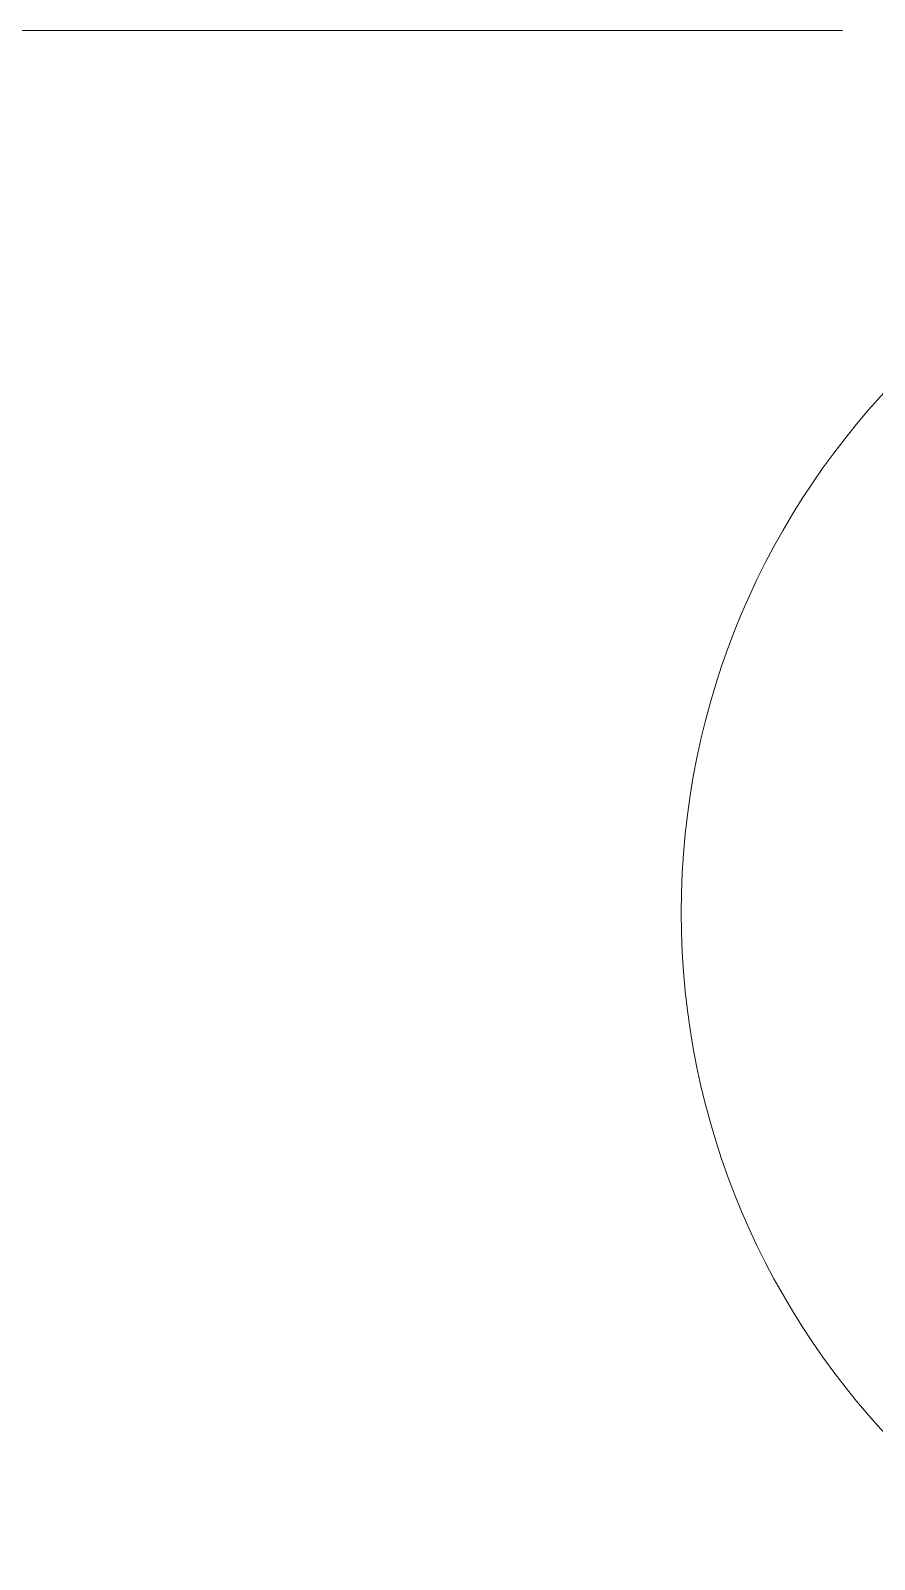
# Model space of a CAD drawing. Header units: metres. Extents: x 0 to 105485, y 0 to 425721.
# Drawn here: x 104774.072 to 104774.731, y 425264.005 to 425265.199 of the extents above; entities that cross this region are included whole.
import ezdxf

# ---------------------------------------------------------------- set-up
doc = ezdxf.new("R2010")
doc.units = ezdxf.units.M
doc.header["$MEASUREMENT"] = 0
doc.layers.add('B-XX-MO-ONDERZOEK_BORING-S', color=30, linetype='Continuous', lineweight=18)
doc.layers.add('B-XX-MO-ONDERZOEK_SONDERING-G', color=90, linetype='Continuous', lineweight=18)

msp = doc.modelspace()

# ---------------------------------------------------------------- linework, layer by layer
at = {"layer": 'B-XX-MO-ONDERZOEK_BORING-S'}
msp.add_circle((104775.18, 425264.51), 0.6, dxfattribs=at)
at = {"layer": 'B-XX-MO-ONDERZOEK_SONDERING-G', "color": 0, "true_color": 0x285cd6}
for points in [[(104774.056, 425265.199, -2.769), (104774.131, 425265.199, -2.779), (104774.181, 425265.199, -2.789), (104774.181, 425265.199, -2.799), (104774.156, 425265.199, -2.809), (104774.156, 425265.199, -2.819), (104774.156, 425265.199, -2.829), (104774.131, 425265.199, -2.839), (104774.131, 425265.199, -2.849), (104774.131, 425265.199, -2.859), (104774.131, 425265.199, -2.869), (104774.131, 425265.199, -2.879), (104774.156, 425265.199, -2.889), (104774.156, 425265.199, -2.899), (104774.181, 425265.199, -2.909), (104774.181, 425265.199, -2.919), (104774.181, 425265.199, -2.929), (104774.206, 425265.199, -2.939), (104774.206, 425265.199, -2.949), (104774.231, 425265.199, -2.959), (104774.231, 425265.199, -2.969), (104774.231, 425265.199, -2.979), (104774.231, 425265.199, -2.989), (104774.231, 425265.199, -2.999), (104774.256, 425265.199, -3.009), (104774.256, 425265.199, -3.019), (104774.256, 425265.199, -3.029), (104774.256, 425265.199, -3.039), (104774.256, 425265.199, -3.049), (104774.256, 425265.199, -3.059), (104774.281, 425265.199, -3.069), (104774.256, 425265.199, -3.079), (104774.256, 425265.199, -3.089), (104774.256, 425265.199, -3.099), (104774.256, 425265.199, -3.109), (104774.256, 425265.199, -3.119), (104774.256, 425265.199, -3.129), (104774.256, 425265.199, -3.139), (104774.256, 425265.199, -3.149), (104774.256, 425265.199, -3.159), (104774.256, 425265.199, -3.169), (104774.256, 425265.199, -3.179), (104774.256, 425265.199, -3.189), (104774.256, 425265.199, -3.199), (104774.231, 425265.199, -3.209), (104774.231, 425265.199, -3.219), (104774.231, 425265.199, -3.229), (104774.256, 425265.199, -3.239), (104774.256, 425265.199, -3.249), (104774.256, 425265.199, -3.259), (104774.256, 425265.199, -3.269), (104774.256, 425265.199, -3.279), (104774.256, 425265.199, -3.289), (104774.231, 425265.199, -3.299), (104774.231, 425265.199, -3.309), (104774.206, 425265.199, -3.319), (104774.181, 425265.199, -3.329), (104774.181, 425265.199, -3.339), (104774.156, 425265.199, -3.349), (104774.131, 425265.199, -3.359), (104774.131, 425265.199, -3.369), (104773.931, 425265.199, -3.379)], [(104773.956, 425265.199, -10.38), (104774.081, 425265.199, -10.39), (104774.206, 425265.199, -10.4), (104774.306, 425265.199, -10.41), (104774.381, 425265.199, -10.42), (104774.506, 425265.199, -10.43), (104774.581, 425265.199, -10.44), (104774.606, 425265.199, -10.45), (104774.656, 425265.199, -10.46), (104774.681, 425265.199, -10.47), (104774.681, 425265.199, -10.48), (104774.706, 425265.199, -10.49), (104774.706, 425265.199, -10.5), (104774.706, 425265.199, -10.51), (104774.706, 425265.199, -10.52), (104774.706, 425265.199, -10.53), (104774.706, 425265.199, -10.54), (104774.706, 425265.199, -10.55), (104774.681, 425265.199, -10.56), (104774.656, 425265.199, -10.57), (104774.606, 425265.199, -10.58), (104774.606, 425265.199, -10.59), (104774.556, 425265.199, -10.6), (104774.506, 425265.199, -10.61), (104774.456, 425265.199, -10.62), (104774.431, 425265.199, -10.63), (104774.356, 425265.199, -10.64), (104774.331, 425265.199, -10.65), (104774.281, 425265.199, -10.66), (104774.231, 425265.199, -10.669), (104774.181, 425265.199, -10.679), (104774.131, 425265.199, -10.689), (104774.056, 425265.199, -10.699)], [(104773.981, 425265.199, 2.86), (104774.106, 425265.199, 2.85), (104774.231, 425265.199, 2.84), (104774.356, 425265.199, 2.83), (104774.431, 425265.199, 2.82), (104774.481, 425265.199, 2.81), (104774.531, 425265.199, 2.8), (104774.556, 425265.199, 2.79), (104774.581, 425265.199, 2.78), (104774.581, 425265.199, 2.77), (104774.606, 425265.199, 2.76), (104774.606, 425265.199, 2.75), (104774.631, 425265.199, 2.74), (104774.631, 425265.199, 2.73), (104774.631, 425265.199, 2.72), (104774.606, 425265.199, 2.71), (104774.606, 425265.199, 2.7), (104774.606, 425265.199, 2.69), (104774.606, 425265.199, 2.68), (104774.606, 425265.199, 2.67), (104774.581, 425265.199, 2.66), (104774.581, 425265.199, 2.65), (104774.581, 425265.199, 2.64), (104774.581, 425265.199, 2.63), (104774.581, 425265.199, 2.62), (104774.581, 425265.199, 2.61), (104774.606, 425265.199, 2.6), (104774.606, 425265.199, 2.59), (104774.631, 425265.199, 2.58), (104774.631, 425265.199, 2.57), (104774.631, 425265.199, 2.56), (104774.631, 425265.199, 2.55), (104774.631, 425265.199, 2.54), (104774.531, 425265.199, 2.53), (104774.306, 425265.199, 2.52), (104774.256, 425265.199, 2.51), (104774.256, 425265.199, 2.5), (104774.256, 425265.199, 2.49), (104774.256, 425265.199, 2.48), (104774.256, 425265.199, 2.47), (104774.256, 425265.199, 2.46), (104774.256, 425265.199, 2.45), (104774.256, 425265.199, 2.44), (104774.256, 425265.199, 2.43), (104774.256, 425265.199, 2.42), (104774.231, 425265.199, 2.41), (104774.231, 425265.199, 2.4), (104774.231, 425265.199, 2.39), (104774.306, 425265.199, 2.38), (104774.406, 425265.199, 2.37), (104774.406, 425265.199, 2.36), (104774.406, 425265.199, 2.35), (104774.431, 425265.199, 2.34), (104774.456, 425265.199, 2.33), (104774.481, 425265.199, 2.32), (104774.506, 425265.199, 2.31), (104774.506, 425265.199, 2.3), (104774.531, 425265.199, 2.29), (104774.531, 425265.199, 2.28), (104774.556, 425265.199, 2.27), (104774.581, 425265.199, 2.26), (104774.606, 425265.199, 2.25), (104774.606, 425265.199, 2.24), (104774.631, 425265.199, 2.23), (104774.631, 425265.199, 2.22), (104774.606, 425265.199, 2.21), (104774.631, 425265.199, 2.2), (104774.581, 425265.199, 2.19), (104774.506, 425265.199, 2.18), (104774.481, 425265.199, 2.17), (104774.456, 425265.199, 2.16), (104774.431, 425265.199, 2.15), (104774.431, 425265.199, 2.14), (104774.456, 425265.199, 2.13), (104774.456, 425265.199, 2.12), (104774.456, 425265.199, 2.11), (104774.481, 425265.199, 2.1), (104774.481, 425265.199, 2.09), (104774.506, 425265.199, 2.08), (104774.506, 425265.199, 2.07), (104774.506, 425265.199, 2.06), (104774.481, 425265.199, 2.05), (104774.481, 425265.199, 2.04), (104774.481, 425265.199, 2.03), (104774.531, 425265.199, 2.02), (104774.556, 425265.199, 2.01), (104774.581, 425265.199, 2), (104774.581, 425265.199, 1.99), (104774.581, 425265.199, 1.98), (104774.581, 425265.199, 1.97), (104774.581, 425265.199, 1.96), (104774.581, 425265.199, 1.95), (104774.581, 425265.199, 1.94), (104774.581, 425265.199, 1.93), (104774.581, 425265.199, 1.92), (104774.581, 425265.199, 1.91), (104774.581, 425265.199, 1.9), (104774.581, 425265.199, 1.89), (104774.581, 425265.199, 1.88), (104774.581, 425265.199, 1.87), (104774.581, 425265.199, 1.86), (104774.606, 425265.199, 1.85), (104774.606, 425265.199, 1.84), (104774.606, 425265.199, 1.83), (104774.606, 425265.199, 1.82), (104774.606, 425265.199, 1.81), (104774.606, 425265.199, 1.8), (104774.631, 425265.199, 1.79), (104774.631, 425265.199, 1.78), (104774.656, 425265.199, 1.77), (104774.656, 425265.199, 1.76), (104774.656, 425265.199, 1.75), (104774.656, 425265.199, 1.74), (104774.656, 425265.199, 1.73), (104774.656, 425265.199, 1.72), (104774.656, 425265.199, 1.71), (104774.656, 425265.199, 1.7), (104774.656, 425265.199, 1.69), (104774.656, 425265.199, 1.68), (104774.631, 425265.199, 1.67), (104774.631, 425265.199, 1.66), (104774.631, 425265.199, 1.65), (104774.656, 425265.199, 1.64), (104774.656, 425265.199, 1.63), (104774.656, 425265.199, 1.62), (104774.656, 425265.199, 1.61), (104774.681, 425265.199, 1.6), (104774.681, 425265.199, 1.59), (104774.681, 425265.199, 1.58), (104774.681, 425265.199, 1.57), (104774.681, 425265.199, 1.56), (104774.656, 425265.199, 1.55), (104774.656, 425265.199, 1.54), (104774.656, 425265.199, 1.53), (104774.656, 425265.199, 1.52), (104774.656, 425265.199, 1.51), (104774.656, 425265.199, 1.5), (104774.631, 425265.199, 1.49), (104774.631, 425265.199, 1.48), (104774.631, 425265.199, 1.47), (104774.631, 425265.199, 1.46), (104774.631, 425265.199, 1.45), (104774.631, 425265.199, 1.44), (104774.656, 425265.199, 1.43), (104774.656, 425265.199, 1.42), (104774.656, 425265.199, 1.41), (104774.656, 425265.199, 1.4), (104774.656, 425265.199, 1.39), (104774.656, 425265.199, 1.38), (104774.656, 425265.199, 1.37), (104774.656, 425265.199, 1.36), (104774.656, 425265.199, 1.35), (104774.631, 425265.199, 1.34), (104774.631, 425265.199, 1.33), (104774.631, 425265.199, 1.32), (104774.631, 425265.199, 1.31), (104774.631, 425265.199, 1.3), (104774.606, 425265.199, 1.29), (104774.606, 425265.199, 1.28), (104774.581, 425265.199, 1.27), (104774.556, 425265.199, 1.26), (104774.531, 425265.199, 1.25), (104774.531, 425265.199, 1.24), (104774.506, 425265.199, 1.23), (104774.506, 425265.199, 1.22), (104774.481, 425265.199, 1.21), (104774.456, 425265.199, 1.2), (104774.431, 425265.199, 1.19), (104774.431, 425265.199, 1.18), (104774.406, 425265.199, 1.17), (104774.381, 425265.199, 1.16), (104774.331, 425265.199, 1.15), (104774.306, 425265.199, 1.14), (104774.256, 425265.199, 1.13), (104774.181, 425265.199, 1.12), (104774.131, 425265.199, 1.11), (104774.081, 425265.199, 1.1), (104774.031, 425265.199, 1.09), (104774.181, 425265.199, 1.08), (104774.056, 425265.199, 1.07), (104774.081, 425265.199, 1.06), (104774.106, 425265.199, 1.05), (104774.206, 425265.199, 1.04), (104774.231, 425265.199, 1.03), (104774.281, 425265.199, 1.02), (104774.256, 425265.199, 1.01), (104774.331, 425265.199, 1), (104774.356, 425265.199, 0.99), (104774.381, 425265.199, 0.98), (104774.381, 425265.199, 0.97), (104774.381, 425265.199, 0.96), (104774.381, 425265.199, 0.95), (104774.356, 425265.199, 0.94), (104774.381, 425265.199, 0.93), (104774.381, 425265.199, 0.92), (104774.431, 425265.199, 0.91), (104774.431, 425265.199, 0.9), (104774.556, 425265.199, 0.89), (104774.531, 425265.199, 0.88), (104774.506, 425265.199, 0.87), (104774.506, 425265.199, 0.86), (104774.506, 425265.199, 0.85), (104774.506, 425265.199, 0.84), (104774.481, 425265.199, 0.83), (104774.481, 425265.199, 0.82), (104774.456, 425265.199, 0.81), (104774.456, 425265.199, 0.8), (104774.431, 425265.199, 0.79), (104774.431, 425265.199, 0.78), (104774.431, 425265.199, 0.77), (104774.456, 425265.199, 0.76), (104774.481, 425265.199, 0.75), (104774.481, 425265.199, 0.74), (104774.481, 425265.199, 0.73), (104774.481, 425265.199, 0.72), (104774.481, 425265.199, 0.71), (104774.481, 425265.199, 0.7), (104774.481, 425265.199, 0.69), (104774.481, 425265.199, 0.68), (104774.481, 425265.199, 0.67), (104774.481, 425265.199, 0.66), (104774.481, 425265.199, 0.65), (104774.481, 425265.199, 0.64), (104774.481, 425265.199, 0.63), (104774.481, 425265.199, 0.62), (104774.456, 425265.199, 0.61), (104774.456, 425265.199, 0.6), (104774.456, 425265.199, 0.59), (104774.431, 425265.199, 0.58), (104774.431, 425265.199, 0.57), (104774.431, 425265.199, 0.56), (104774.431, 425265.199, 0.55), (104774.481, 425265.199, 0.54), (104774.506, 425265.199, 0.53), (104774.506, 425265.199, 0.52), (104774.506, 425265.199, 0.51), (104774.506, 425265.199, 0.5), (104774.506, 425265.199, 0.49), (104774.506, 425265.199, 0.48), (104774.481, 425265.199, 0.47), (104774.456, 425265.199, 0.461), (104774.431, 425265.199, 0.451), (104774.406, 425265.199, 0.441), (104774.406, 425265.199, 0.431), (104774.406, 425265.199, 0.421), (104774.381, 425265.199, 0.411), (104774.381, 425265.199, 0.401), (104774.356, 425265.199, 0.391), (104774.356, 425265.199, 0.381), (104774.356, 425265.199, 0.371), (104774.356, 425265.199, 0.361), (104774.356, 425265.199, 0.351), (104774.356, 425265.199, 0.341), (104774.381, 425265.199, 0.331), (104774.381, 425265.199, 0.321), (104774.381, 425265.199, 0.311), (104774.381, 425265.199, 0.301), (104774.381, 425265.199, 0.291), (104774.381, 425265.199, 0.281), (104774.381, 425265.199, 0.271), (104774.381, 425265.199, 0.261), (104774.356, 425265.199, 0.251), (104774.356, 425265.199, 0.241), (104774.356, 425265.199, 0.231), (104774.356, 425265.199, 0.221), (104774.356, 425265.199, 0.211), (104774.381, 425265.199, 0.201), (104774.381, 425265.199, 0.191), (104774.406, 425265.199, 0.181), (104774.406, 425265.199, 0.171), (104774.431, 425265.199, 0.161), (104774.431, 425265.199, 0.151), (104774.456, 425265.199, 0.141), (104774.481, 425265.199, 0.131), (104774.506, 425265.199, 0.121), (104774.581, 425265.199, 0.111), (104774.606, 425265.199, 0.101), (104774.631, 425265.199, 0.091), (104774.631, 425265.199, 0.081), (104774.656, 425265.199, 0.071), (104774.656, 425265.199, 0.061), (104774.656, 425265.199, 0.051), (104774.656, 425265.199, 0.041), (104774.656, 425265.199, 0.031), (104774.656, 425265.199, 0.021), (104774.656, 425265.199, 0.011), (104774.656, 425265.199, 0.001), (104774.656, 425265.199, -0.009), (104774.631, 425265.199, -0.019), (104774.606, 425265.199, -0.029), (104774.606, 425265.199, -0.039), (104774.606, 425265.199, -0.049), (104774.606, 425265.199, -0.059), (104774.606, 425265.199, -0.069), (104774.631, 425265.199, -0.079), (104774.656, 425265.199, -0.089), (104774.656, 425265.199, -0.099), (104774.656, 425265.199, -0.109), (104774.656, 425265.199, -0.119), (104774.656, 425265.199, -0.129), (104774.656, 425265.199, -0.139), (104774.656, 425265.199, -0.149), (104774.656, 425265.199, -0.159), (104774.656, 425265.199, -0.169), (104774.656, 425265.199, -0.179), (104774.656, 425265.199, -0.189), (104774.656, 425265.199, -0.199), (104774.656, 425265.199, -0.209), (104774.631, 425265.199, -0.219), (104774.606, 425265.199, -0.229), (104774.606, 425265.199, -0.239), (104774.606, 425265.199, -0.249), (104774.606, 425265.199, -0.259), (104774.606, 425265.199, -0.269), (104774.581, 425265.199, -0.279), (104774.581, 425265.199, -0.289), (104774.556, 425265.199, -0.299), (104774.531, 425265.199, -0.309), (104774.481, 425265.199, -0.319), (104774.456, 425265.199, -0.329), (104774.456, 425265.199, -0.339), (104774.431, 425265.199, -0.349), (104774.456, 425265.199, -0.359), (104774.431, 425265.199, -0.369), (104774.406, 425265.199, -0.379), (104774.381, 425265.199, -0.389), (104774.356, 425265.199, -0.399), (104774.356, 425265.199, -0.409), (104774.331, 425265.199, -0.419), (104774.306, 425265.199, -0.429), (104774.281, 425265.199, -0.439), (104774.256, 425265.199, -0.449), (104774.231, 425265.199, -0.459), (104774.231, 425265.199, -0.469), (104774.206, 425265.199, -0.479), (104774.156, 425265.199, -0.489), (104774.131, 425265.199, -0.499), (104774.106, 425265.199, -0.509), (104774.106, 425265.199, -0.519), (104774.106, 425265.199, -0.529), (104774.106, 425265.199, -0.539), (104774.106, 425265.199, -0.549), (104774.106, 425265.199, -0.559), (104774.106, 425265.199, -0.569), (104774.106, 425265.199, -0.579), (104774.131, 425265.199, -0.589), (104774.131, 425265.199, -0.599), (104774.131, 425265.199, -0.609), (104774.156, 425265.199, -0.619), (104774.156, 425265.199, -0.629), (104774.156, 425265.199, -0.639), (104774.156, 425265.199, -0.649), (104774.156, 425265.199, -0.659), (104774.156, 425265.199, -0.669), (104774.156, 425265.199, -0.679), (104774.156, 425265.199, -0.689), (104774.131, 425265.199, -0.699), (104774.106, 425265.199, -0.709), (104774.056, 425265.199, -0.719)], [(104774.006, 425265.199, -7.999), (104774.081, 425265.199, -8.009), (104774.056, 425265.199, -8.019), (104774.106, 425265.199, -8.029), (104774.131, 425265.199, -8.039), (104774.156, 425265.199, -8.049), (104774.156, 425265.199, -8.059), (104774.156, 425265.199, -8.069), (104774.156, 425265.199, -8.079), (104774.156, 425265.199, -8.089), (104774.156, 425265.199, -8.099), (104774.156, 425265.199, -8.109), (104774.156, 425265.199, -8.119), (104774.156, 425265.199, -8.129), (104774.156, 425265.199, -8.139), (104774.156, 425265.199, -8.149), (104774.131, 425265.199, -8.158), (104774.131, 425265.199, -8.168), (104774.131, 425265.199, -8.178), (104774.131, 425265.199, -8.188), (104774.131, 425265.199, -8.198), (104774.131, 425265.199, -8.208), (104774.131, 425265.199, -8.218), (104774.106, 425265.199, -8.228), (104774.106, 425265.199, -8.238), (104774.106, 425265.199, -8.248), (104774.106, 425265.199, -8.258), (104774.106, 425265.199, -8.268), (104774.106, 425265.199, -8.278), (104774.106, 425265.199, -8.288), (104774.106, 425265.199, -8.298), (104774.106, 425265.199, -8.308), (104774.106, 425265.199, -8.318), (104774.106, 425265.199, -8.328), (104774.106, 425265.199, -8.338), (104774.106, 425265.199, -8.348), (104774.081, 425265.199, -8.358), (104774.081, 425265.199, -8.368), (104774.081, 425265.199, -8.378), (104774.081, 425265.199, -8.387), (104774.056, 425265.199, -8.397), (104774.081, 425265.199, -8.407), (104774.056, 425265.199, -8.417)], [(104774.056, 425265.199, -10.201), (104774.081, 425265.199, -10.211), (104774.106, 425265.199, -10.221), (104774.106, 425265.199, -10.231), (104774.106, 425265.199, -10.241), (104774.006, 425265.199, -10.251)], [(104774.056, 425265.199, -0.839), (104774.131, 425265.199, -0.849), (104774.206, 425265.199, -0.859), (104774.281, 425265.199, -0.869), (104774.331, 425265.199, -0.879), (104774.381, 425265.199, -0.889), (104774.431, 425265.199, -0.899), (104774.456, 425265.199, -0.909), (104774.481, 425265.199, -0.919), (104774.506, 425265.199, -0.929), (104774.531, 425265.199, -0.939), (104774.556, 425265.199, -0.949), (104774.556, 425265.199, -0.959), (104774.556, 425265.199, -0.969), (104774.581, 425265.199, -0.979), (104774.581, 425265.199, -0.989), (104774.581, 425265.199, -0.999), (104774.581, 425265.199, -1.009), (104774.581, 425265.199, -1.019), (104774.556, 425265.199, -1.029), (104774.556, 425265.199, -1.039), (104774.556, 425265.199, -1.049), (104774.531, 425265.199, -1.059), (104774.531, 425265.199, -1.069), (104774.531, 425265.199, -1.079), (104774.531, 425265.199, -1.089), (104774.531, 425265.199, -1.099), (104774.506, 425265.199, -1.109), (104774.506, 425265.199, -1.119), (104774.506, 425265.199, -1.129), (104774.506, 425265.199, -1.139), (104774.481, 425265.199, -1.149), (104774.481, 425265.199, -1.159), (104774.481, 425265.199, -1.169), (104774.481, 425265.199, -1.179), (104774.481, 425265.199, -1.189), (104774.481, 425265.199, -1.199), (104774.481, 425265.199, -1.209), (104774.481, 425265.199, -1.219), (104774.481, 425265.199, -1.229), (104774.481, 425265.199, -1.239), (104774.481, 425265.199, -1.249), (104774.481, 425265.199, -1.259), (104774.481, 425265.199, -1.269), (104774.481, 425265.199, -1.279), (104774.481, 425265.199, -1.289), (104774.456, 425265.199, -1.299), (104774.456, 425265.199, -1.309), (104774.456, 425265.199, -1.319), (104774.456, 425265.199, -1.329), (104774.456, 425265.199, -1.339), (104774.431, 425265.199, -1.349), (104774.406, 425265.199, -1.359), (104774.231, 425265.199, -1.369), (104774.231, 425265.199, -1.379), (104774.256, 425265.199, -1.389), (104774.256, 425265.199, -1.399), (104774.256, 425265.199, -1.409), (104774.281, 425265.199, -1.419), (104774.281, 425265.199, -1.429), (104774.281, 425265.199, -1.439), (104774.281, 425265.199, -1.449), (104774.281, 425265.199, -1.459), (104774.331, 425265.199, -1.469), (104774.331, 425265.199, -1.479), (104774.356, 425265.199, -1.489), (104774.331, 425265.199, -1.499), (104774.331, 425265.199, -1.509), (104774.306, 425265.199, -1.519), (104774.356, 425265.199, -1.529), (104774.306, 425265.199, -1.539), (104774.456, 425265.199, -1.549), (104774.406, 425265.199, -1.559), (104774.381, 425265.199, -1.569), (104774.356, 425265.199, -1.579), (104774.306, 425265.199, -1.589), (104774.281, 425265.199, -1.599), (104774.231, 425265.199, -1.609), (104774.206, 425265.199, -1.619), (104774.206, 425265.199, -1.629), (104774.206, 425265.199, -1.639), (104774.181, 425265.199, -1.649), (104774.181, 425265.199, -1.659), (104774.181, 425265.199, -1.669), (104774.181, 425265.199, -1.679), (104774.156, 425265.199, -1.689), (104774.156, 425265.199, -1.699), (104774.156, 425265.199, -1.709), (104774.156, 425265.199, -1.719), (104774.181, 425265.199, -1.729), (104774.181, 425265.199, -1.739), (104774.181, 425265.199, -1.749), (104774.181, 425265.199, -1.759), (104774.181, 425265.199, -1.769), (104774.181, 425265.199, -1.779), (104774.181, 425265.199, -1.789), (104774.181, 425265.199, -1.799), (104774.181, 425265.199, -1.809), (104774.181, 425265.199, -1.819), (104774.206, 425265.199, -1.829), (104774.231, 425265.199, -1.839), (104774.256, 425265.199, -1.849), (104774.281, 425265.199, -1.859), (104774.306, 425265.199, -1.869), (104774.306, 425265.199, -1.879), (104774.281, 425265.199, -1.889), (104774.281, 425265.199, -1.899), (104774.281, 425265.199, -1.909), (104774.281, 425265.199, -1.919), (104774.306, 425265.199, -1.929), (104774.281, 425265.199, -1.939), (104774.281, 425265.199, -1.949), (104774.281, 425265.199, -1.959), (104774.281, 425265.199, -1.969), (104774.256, 425265.199, -1.979), (104774.256, 425265.199, -1.989), (104774.281, 425265.199, -1.999), (104774.281, 425265.199, -2.009), (104774.281, 425265.199, -2.019), (104774.306, 425265.199, -2.029), (104774.331, 425265.199, -2.039), (104774.356, 425265.199, -2.049), (104774.381, 425265.199, -2.059), (104774.381, 425265.199, -2.069), (104774.406, 425265.199, -2.079), (104774.406, 425265.199, -2.089), (104774.406, 425265.199, -2.099), (104774.381, 425265.199, -2.109), (104774.356, 425265.199, -2.119), (104774.331, 425265.199, -2.129), (104774.306, 425265.199, -2.139), (104774.281, 425265.199, -2.149), (104774.256, 425265.199, -2.159), (104774.231, 425265.199, -2.169), (104774.181, 425265.199, -2.179), (104774.106, 425265.199, -2.189), (104774.031, 425265.199, -2.199)], [(104774.056, 425265.199, -2.619), (104774.106, 425265.199, -2.629), (104774.081, 425265.199, -2.639), (104774.131, 425265.199, -2.649), (104774.106, 425265.199, -2.659), (104774.131, 425265.199, -2.669), (104774.131, 425265.199, -2.679), (104774.106, 425265.199, -2.689), (104774.106, 425265.199, -2.699), (104774.081, 425265.199, -2.709), (104774.106, 425265.199, -2.719), (104774.031, 425265.199, -2.729)], [(104774.056, 425265.199, -8.447), (104774.081, 425265.199, -8.457), (104774.081, 425265.199, -8.467), (104774.056, 425265.199, -8.477)], [(104774.056, 425265.199, -8.537), (104774.081, 425265.199, -8.547), (104774.081, 425265.199, -8.557), (104774.081, 425265.199, -8.567), (104774.081, 425265.199, -8.577), (104774.081, 425265.199, -8.587), (104774.081, 425265.199, -8.597), (104774.106, 425265.199, -8.607), (104774.106, 425265.199, -8.617), (104774.106, 425265.199, -8.627), (104774.106, 425265.199, -8.636), (104774.106, 425265.199, -8.646), (104774.106, 425265.199, -8.656), (104774.106, 425265.199, -8.666), (104774.106, 425265.199, -8.676), (104774.106, 425265.199, -8.686), (104774.106, 425265.199, -8.696), (104774.106, 425265.199, -8.706), (104774.106, 425265.199, -8.716), (104774.131, 425265.199, -8.726), (104774.131, 425265.199, -8.736), (104774.131, 425265.199, -8.746), (104774.131, 425265.199, -8.756), (104774.131, 425265.199, -8.766), (104774.131, 425265.199, -8.776), (104774.131, 425265.199, -8.786), (104774.131, 425265.199, -8.796), (104774.131, 425265.199, -8.806), (104774.156, 425265.199, -8.816), (104774.156, 425265.199, -8.826), (104774.131, 425265.199, -8.836), (104774.131, 425265.199, -8.846), (104774.131, 425265.199, -8.856), (104774.156, 425265.199, -8.866), (104774.156, 425265.199, -8.876), (104774.156, 425265.199, -8.885), (104774.156, 425265.199, -8.895), (104774.156, 425265.199, -8.905), (104774.156, 425265.199, -8.915), (104774.156, 425265.199, -8.925), (104774.156, 425265.199, -8.935), (104774.156, 425265.199, -8.945), (104774.156, 425265.199, -8.955), (104774.156, 425265.199, -8.965), (104774.156, 425265.199, -8.975), (104774.156, 425265.199, -8.985), (104774.156, 425265.199, -8.995), (104774.156, 425265.199, -9.005), (104774.181, 425265.199, -9.015), (104774.181, 425265.199, -9.025), (104774.181, 425265.199, -9.035), (104774.181, 425265.199, -9.045), (104774.181, 425265.199, -9.055), (104774.181, 425265.199, -9.065), (104774.181, 425265.199, -9.075), (104774.181, 425265.199, -9.085), (104774.181, 425265.199, -9.095), (104774.181, 425265.199, -9.105), (104774.181, 425265.199, -9.115), (104774.181, 425265.199, -9.125), (104774.181, 425265.199, -9.135), (104774.181, 425265.199, -9.145), (104774.181, 425265.199, -9.154), (104774.181, 425265.199, -9.164), (104774.181, 425265.199, -9.174), (104774.181, 425265.199, -9.184), (104774.181, 425265.199, -9.194), (104774.181, 425265.199, -9.204), (104774.156, 425265.199, -9.214), (104774.156, 425265.199, -9.224), (104774.156, 425265.199, -9.234), (104774.131, 425265.199, -9.244), (104774.131, 425265.199, -9.254), (104774.131, 425265.199, -9.264), (104774.131, 425265.199, -9.274), (104774.131, 425265.199, -9.284), (104774.131, 425265.199, -9.294), (104774.131, 425265.199, -9.304), (104774.131, 425265.199, -9.314), (104774.131, 425265.199, -9.324), (104774.131, 425265.199, -9.334), (104774.131, 425265.199, -9.344), (104774.131, 425265.199, -9.354), (104774.106, 425265.199, -9.364), (104774.081, 425265.199, -9.374), (104774.081, 425265.199, -9.384), (104774.056, 425265.199, -9.394)], [(104774.056, 425265.199, -9.423), (104774.081, 425265.199, -9.433), (104774.081, 425265.199, -9.443), (104774.081, 425265.199, -9.453), (104774.081, 425265.199, -9.463), (104774.081, 425265.199, -9.473), (104774.081, 425265.199, -9.483), (104774.081, 425265.199, -9.493), (104774.081, 425265.199, -9.503), (104774.081, 425265.199, -9.513), (104774.056, 425265.199, -9.523)], [(104774.056, 425265.199, -9.752), (104774.081, 425265.199, -9.762), (104774.081, 425265.199, -9.772), (104774.056, 425265.199, -9.782)], [(104774.056, 425265.199, -9.932), (104774.081, 425265.199, -9.942), (104774.081, 425265.199, -9.952), (104774.081, 425265.199, -9.962), (104774.081, 425265.199, -9.972), (104774.081, 425265.199, -9.982), (104774.081, 425265.199, -9.992), (104774.081, 425265.199, -10.002), (104774.081, 425265.199, -10.012), (104774.081, 425265.199, -10.021), (104774.081, 425265.199, -10.031), (104774.081, 425265.199, -10.041), (104774.056, 425265.199, -10.051)], [(104774.056, 425265.199, -10.739), (104774.131, 425265.199, -10.749), (104774.131, 425265.199, -10.759), (104774.156, 425265.199, -10.769), (104774.156, 425265.199, -10.779), (104774.231, 425265.199, -10.789), (104774.331, 425265.199, -10.799), (104774.356, 425265.199, -10.809), (104774.431, 425265.199, -10.819), (104774.506, 425265.199, -10.829), (104774.531, 425265.199, -10.839), (104774.556, 425265.199, -10.849), (104774.556, 425265.199, -10.859), (104774.556, 425265.199, -10.869), (104774.556, 425265.199, -10.879), (104774.531, 425265.199, -10.889), (104774.531, 425265.199, -10.899), (104774.481, 425265.199, -10.909), (104774.456, 425265.199, -10.919), (104774.431, 425265.199, -10.929), (104774.431, 425265.199, -10.939), (104774.431, 425265.199, -10.949), (104774.406, 425265.199, -10.959), (104774.306, 425265.199, -10.969), (104774.306, 425265.199, -10.979), (104774.306, 425265.199, -10.989), (104774.331, 425265.199, -10.999), (104774.406, 425265.199, -11.008), (104774.456, 425265.199, -11.018), (104774.506, 425265.199, -11.028), (104774.531, 425265.199, -11.038), (104774.556, 425265.199, -11.048), (104774.581, 425265.199, -11.058), (104774.606, 425265.199, -11.068), (104774.606, 425265.199, -11.078), (104774.631, 425265.199, -11.088), (104774.631, 425265.199, -11.098), (104774.656, 425265.199, -11.108), (104774.656, 425265.199, -11.118), (104774.656, 425265.199, -11.128), (104774.656, 425265.199, -11.138), (104774.656, 425265.199, -11.148), (104774.656, 425265.199, -11.158), (104774.681, 425265.199, -11.168), (104774.681, 425265.199, -11.178), (104774.681, 425265.199, -11.188), (104774.681, 425265.199, -11.198), (104774.681, 425265.199, -11.208), (104774.681, 425265.199, -11.218), (104774.681, 425265.199, -11.228), (104774.681, 425265.199, -11.238), (104774.681, 425265.199, -11.248), (104774.681, 425265.199, -11.258), (104774.681, 425265.199, -11.268), (104774.681, 425265.199, -11.278), (104774.681, 425265.199, -11.288), (104774.681, 425265.199, -11.298), (104774.681, 425265.199, -11.308), (104774.681, 425265.199, -11.318), (104774.681, 425265.199, -11.328), (104774.681, 425265.199, -11.338), (104774.681, 425265.199, -11.347), (104774.656, 425265.199, -11.357), (104774.656, 425265.199, -11.367), (104774.656, 425265.199, -11.377), (104774.656, 425265.199, -11.387), (104774.656, 425265.199, -11.397), (104774.656, 425265.199, -11.407), (104774.656, 425265.199, -11.417), (104774.656, 425265.199, -11.427), (104774.631, 425265.199, -11.437), (104774.631, 425265.199, -11.447), (104774.631, 425265.199, -11.457), (104774.606, 425265.199, -11.467), (104774.606, 425265.199, -11.477), (104774.606, 425265.199, -11.487), (104774.606, 425265.199, -11.497), (104774.606, 425265.199, -11.507), (104774.606, 425265.199, -11.517), (104774.606, 425265.199, -11.527), (104774.606, 425265.199, -11.537), (104774.606, 425265.199, -11.547), (104774.631, 425265.199, -11.557), (104774.631, 425265.199, -11.567), (104774.631, 425265.199, -11.577), (104774.631, 425265.199, -11.587), (104774.631, 425265.199, -11.597), (104774.606, 425265.199, -11.607), (104774.631, 425265.199, -11.617), (104774.631, 425265.199, -11.627), (104774.606, 425265.199, -11.637), (104774.606, 425265.199, -11.647), (104774.631, 425265.199, -11.657), (104774.631, 425265.199, -11.667), (104774.631, 425265.199, -11.677), (104774.631, 425265.199, -11.687), (104774.631, 425265.199, -11.696), (104774.631, 425265.199, -11.706), (104774.656, 425265.199, -11.716), (104774.656, 425265.199, -11.726), (104774.656, 425265.199, -11.736), (104774.656, 425265.199, -11.746), (104774.656, 425265.199, -11.756), (104774.656, 425265.199, -11.766), (104774.656, 425265.199, -11.776), (104774.681, 425265.199, -11.786), (104774.681, 425265.199, -11.796), (104774.681, 425265.199, -11.806), (104774.681, 425265.199, -11.816), (104774.681, 425265.199, -11.826), (104774.681, 425265.199, -11.836), (104774.681, 425265.199, -11.846), (104774.681, 425265.199, -11.856), (104774.681, 425265.199, -11.866), (104774.681, 425265.199, -11.876), (104774.681, 425265.199, -11.886), (104774.681, 425265.199, -11.896), (104774.681, 425265.199, -11.906), (104774.681, 425265.199, -11.916), (104774.681, 425265.199, -11.926), (104774.681, 425265.199, -11.936), (104774.681, 425265.199, -11.946), (104774.681, 425265.199, -11.956), (104774.681, 425265.199, -11.966), (104774.681, 425265.199, -11.976), (104774.681, 425265.199, -11.986), (104774.681, 425265.199, -11.996), (104774.681, 425265.199, -12.006), (104774.681, 425265.199, -12.016), (104774.681, 425265.199, -12.025), (104774.681, 425265.199, -12.035), (104774.681, 425265.199, -12.045), (104774.681, 425265.199, -12.055), (104774.681, 425265.199, -12.065), (104774.656, 425265.199, -12.075), (104774.656, 425265.199, -12.085), (104774.656, 425265.199, -12.095), (104774.656, 425265.199, -12.105), (104774.656, 425265.199, -12.115), (104774.656, 425265.199, -12.125), (104774.656, 425265.199, -12.135), (104774.656, 425265.199, -12.145), (104774.656, 425265.199, -12.155), (104774.656, 425265.199, -12.165), (104774.656, 425265.199, -12.175), (104774.656, 425265.199, -12.185), (104774.656, 425265.199, -12.195), (104774.656, 425265.199, -12.205), (104774.656, 425265.199, -12.215), (104774.656, 425265.199, -12.225), (104774.656, 425265.199, -12.235), (104774.656, 425265.199, -12.245), (104774.681, 425265.199, -12.255), (104774.681, 425265.199, -12.265), (104774.681, 425265.199, -12.275), (104774.681, 425265.199, -12.285), (104774.681, 425265.199, -12.295), (104774.681, 425265.199, -12.305), (104774.681, 425265.199, -12.315), (104774.681, 425265.199, -12.325), (104774.681, 425265.199, -12.335), (104774.681, 425265.199, -12.345), (104774.681, 425265.199, -12.355), (104774.681, 425265.199, -12.364), (104774.681, 425265.199, -12.374), (104774.681, 425265.199, -12.384), (104774.681, 425265.199, -12.394), (104774.681, 425265.199, -12.404), (104774.681, 425265.199, -12.414), (104774.681, 425265.199, -12.424), (104774.681, 425265.199, -12.434), (104774.681, 425265.199, -12.444), (104774.681, 425265.199, -12.454), (104774.681, 425265.199, -12.464), (104774.681, 425265.199, -12.474), (104774.681, 425265.199, -12.484), (104774.681, 425265.199, -12.494), (104774.681, 425265.199, -12.504), (104774.706, 425265.199, -12.514), (104774.681, 425265.199, -12.524), (104774.706, 425265.199, -12.534), (104774.706, 425265.199, -12.544), (104774.706, 425265.199, -12.554), (104774.706, 425265.199, -12.564), (104774.706, 425265.199, -12.574), (104774.706, 425265.199, -12.584), (104774.681, 425265.199, -12.594), (104774.681, 425265.199, -12.604), (104774.681, 425265.199, -12.614), (104774.681, 425265.199, -12.624), (104774.681, 425265.199, -12.634), (104774.681, 425265.199, -12.644), (104774.681, 425265.199, -12.654), (104774.681, 425265.199, -12.664), (104774.681, 425265.199, -12.674), (104774.656, 425265.199, -12.684), (104774.656, 425265.199, -12.693), (104774.631, 425265.199, -12.703), (104774.631, 425265.199, -12.713), (104774.631, 425265.199, -12.723), (104774.631, 425265.199, -12.733), (104774.631, 425265.199, -12.743), (104774.631, 425265.199, -12.753), (104774.631, 425265.199, -12.763), (104774.631, 425265.199, -12.773), (104774.656, 425265.199, -12.783), (104774.656, 425265.199, -12.793), (104774.656, 425265.199, -12.803), (104774.656, 425265.199, -12.813), (104774.656, 425265.199, -12.823), (104774.656, 425265.199, -12.833), (104774.681, 425265.199, -12.843), (104774.681, 425265.199, -12.853), (104774.681, 425265.199, -12.863), (104774.681, 425265.199, -12.873), (104774.681, 425265.199, -12.883), (104774.706, 425265.199, -12.893), (104774.681, 425265.199, -12.903), (104774.681, 425265.199, -12.913), (104774.681, 425265.199, -12.923), (104774.681, 425265.199, -12.933), (104774.681, 425265.199, -12.943), (104774.681, 425265.199, -12.953), (104774.681, 425265.199, -12.963), (104774.681, 425265.199, -12.973), (104774.681, 425265.199, -12.983), (104774.681, 425265.199, -12.993), (104774.681, 425265.199, -13.003), (104774.681, 425265.199, -13.012), (104774.681, 425265.199, -13.022), (104774.681, 425265.199, -13.032), (104774.681, 425265.199, -13.042), (104774.681, 425265.199, -13.052), (104774.656, 425265.199, -13.062), (104774.656, 425265.199, -13.072), (104774.681, 425265.199, -13.082), (104774.681, 425265.199, -13.092), (104774.681, 425265.199, -13.102), (104774.681, 425265.199, -13.112), (104774.681, 425265.199, -13.122), (104774.681, 425265.199, -13.132), (104774.681, 425265.199, -13.142), (104774.681, 425265.199, -13.152), (104774.681, 425265.199, -13.162), (104774.681, 425265.199, -13.172), (104774.681, 425265.199, -13.182), (104774.706, 425265.199, -13.192), (104774.706, 425265.199, -13.202), (104774.706, 425265.199, -13.212), (104774.706, 425265.199, -13.222), (104774.706, 425265.199, -13.232), (104774.706, 425265.199, -13.242), (104774.706, 425265.199, -13.252), (104774.706, 425265.199, -13.262), (104774.706, 425265.199, -13.272), (104774.706, 425265.199, -13.282), (104774.706, 425265.199, -13.292), (104774.706, 425265.199, -13.302), (104774.706, 425265.199, -13.312), (104774.706, 425265.199, -13.321), (104774.681, 425265.199, -13.331), (104774.681, 425265.199, -13.341), (104774.681, 425265.199, -13.351), (104774.681, 425265.199, -13.361), (104774.681, 425265.199, -13.371), (104774.681, 425265.199, -13.381), (104774.681, 425265.199, -13.391), (104774.681, 425265.199, -13.401), (104774.681, 425265.199, -13.411), (104774.681, 425265.199, -13.421), (104774.681, 425265.199, -13.431), (104774.681, 425265.199, -13.441), (104774.681, 425265.199, -13.451), (104774.681, 425265.199, -13.461), (104774.681, 425265.199, -13.471), (104774.681, 425265.199, -13.481), (104774.681, 425265.199, -13.491), (104774.681, 425265.199, -13.501), (104774.681, 425265.199, -13.511), (104774.681, 425265.199, -13.521), (104774.681, 425265.199, -13.531), (104774.706, 425265.199, -13.541), (104774.706, 425265.199, -13.551), (104774.706, 425265.199, -13.561), (104774.706, 425265.199, -13.571), (104774.706, 425265.199, -13.581), (104774.706, 425265.199, -13.591), (104774.681, 425265.199, -13.601), (104774.681, 425265.199, -13.611), (104774.681, 425265.199, -13.621), (104774.681, 425265.199, -13.631), (104774.681, 425265.199, -13.64), (104774.681, 425265.199, -13.65), (104774.656, 425265.199, -13.66), (104774.656, 425265.199, -13.67), (104774.656, 425265.199, -13.68), (104774.656, 425265.199, -13.69), (104774.631, 425265.199, -13.7), (104774.631, 425265.199, -13.71), (104774.631, 425265.199, -13.72), (104774.631, 425265.199, -13.73), (104774.631, 425265.199, -13.74), (104774.631, 425265.199, -13.75), (104774.631, 425265.199, -13.76), (104774.631, 425265.199, -13.77), (104774.631, 425265.199, -13.78), (104774.631, 425265.199, -13.79), (104774.631, 425265.199, -13.8), (104774.656, 425265.199, -13.81), (104774.656, 425265.199, -13.82), (104774.656, 425265.199, -13.83), (104774.656, 425265.199, -13.84), (104774.656, 425265.199, -13.85), (104774.656, 425265.199, -13.86), (104774.656, 425265.199, -13.87), (104774.681, 425265.199, -13.88), (104774.681, 425265.199, -13.89), (104774.681, 425265.199, -13.9), (104774.681, 425265.199, -13.91), (104774.706, 425265.199, -13.92), (104774.706, 425265.199, -13.93), (104774.706, 425265.199, -13.94), (104774.706, 425265.199, -13.949), (104774.706, 425265.199, -13.959), (104774.706, 425265.199, -13.969), (104774.706, 425265.199, -13.979), (104774.706, 425265.199, -13.989), (104774.706, 425265.199, -13.999), (104774.706, 425265.199, -14.009), (104774.706, 425265.199, -14.019), (104774.706, 425265.199, -14.029), (104774.706, 425265.199, -14.039), (104774.706, 425265.199, -14.049), (104774.706, 425265.199, -14.059), (104774.706, 425265.199, -14.069), (104774.706, 425265.199, -14.079), (104774.706, 425265.199, -14.089), (104774.681, 425265.199, -14.099), (104774.681, 425265.199, -14.109), (104774.681, 425265.199, -14.119), (104774.681, 425265.199, -14.129), (104774.681, 425265.199, -14.139), (104774.681, 425265.199, -14.149), (104774.681, 425265.199, -14.159), (104774.681, 425265.199, -14.169), (104774.681, 425265.199, -14.179), (104774.681, 425265.199, -14.189), (104774.681, 425265.199, -14.199), (104774.681, 425265.199, -14.209), (104774.681, 425265.199, -14.219), (104774.681, 425265.199, -14.229), (104774.681, 425265.199, -14.239), (104774.681, 425265.199, -14.249), (104774.681, 425265.199, -14.258), (104774.681, 425265.199, -14.268), (104774.681, 425265.199, -14.278), (104774.681, 425265.199, -14.288), (104774.681, 425265.199, -14.298), (104774.681, 425265.199, -14.308), (104774.681, 425265.199, -14.318), (104774.681, 425265.199, -14.328), (104774.681, 425265.199, -14.338), (104774.681, 425265.199, -14.348), (104774.681, 425265.199, -14.358), (104774.681, 425265.199, -14.368), (104774.681, 425265.199, -14.378), (104774.681, 425265.199, -14.388), (104774.681, 425265.199, -14.398), (104774.681, 425265.199, -14.408), (104774.681, 425265.199, -14.418), (104774.681, 425265.199, -14.428), (104774.681, 425265.199, -14.438), (104774.681, 425265.199, -14.448), (104774.681, 425265.199, -14.458), (104774.681, 425265.199, -14.468), (104774.681, 425265.199, -14.478), (104774.681, 425265.199, -14.488), (104774.681, 425265.199, -14.498), (104774.681, 425265.199, -14.508), (104774.681, 425265.199, -14.518), (104774.681, 425265.199, -14.528), (104774.681, 425265.199, -14.538), (104774.681, 425265.199, -14.548), (104774.681, 425265.199, -14.557), (104774.681, 425265.199, -14.567), (104774.681, 425265.199, -14.577), (104774.681, 425265.199, -14.587), (104774.681, 425265.199, -14.597), (104774.681, 425265.199, -14.607), (104774.681, 425265.199, -14.617), (104774.681, 425265.199, -14.627), (104774.681, 425265.199, -14.637), (104774.681, 425265.199, -14.647), (104774.681, 425265.199, -14.657), (104774.656, 425265.199, -14.667), (104774.656, 425265.199, -14.677), (104774.656, 425265.199, -14.687), (104774.656, 425265.199, -14.697), (104774.656, 425265.199, -14.707), (104774.656, 425265.199, -14.717), (104774.656, 425265.199, -14.727), (104774.656, 425265.199, -14.737), (104774.656, 425265.199, -14.747), (104774.656, 425265.199, -14.757), (104774.656, 425265.199, -14.767), (104774.656, 425265.199, -14.777), (104774.656, 425265.199, -14.787), (104774.656, 425265.199, -14.797), (104774.656, 425265.199, -14.807), (104774.656, 425265.199, -14.817), (104774.656, 425265.199, -14.827), (104774.656, 425265.199, -14.837), (104774.656, 425265.199, -14.847), (104774.656, 425265.199, -14.856), (104774.656, 425265.199, -14.866), (104774.681, 425265.199, -14.876), (104774.681, 425265.199, -14.886), (104774.681, 425265.199, -14.896), (104774.681, 425265.199, -14.906), (104774.681, 425265.199, -14.916), (104774.681, 425265.199, -14.926), (104774.681, 425265.199, -14.936), (104774.681, 425265.199, -14.946), (104774.681, 425265.199, -14.956), (104774.681, 425265.199, -14.966), (104774.681, 425265.199, -14.976), (104774.681, 425265.199, -14.986), (104774.681, 425265.199, -14.996), (104774.681, 425265.199, -15.006), (104774.681, 425265.199, -15.016), (104774.706, 425265.199, -15.026), (104774.706, 425265.199, -15.036), (104774.706, 425265.199, -15.046), (104774.706, 425265.199, -15.056), (104774.706, 425265.199, -15.066), (104774.706, 425265.199, -15.076), (104774.706, 425265.199, -15.086), (104774.706, 425265.199, -15.096), (104774.706, 425265.199, -15.106), (104774.706, 425265.199, -15.116), (104774.706, 425265.199, -15.126), (104774.681, 425265.199, -15.136), (104774.681, 425265.199, -15.146), (104774.681, 425265.199, -15.155), (104774.681, 425265.199, -15.165), (104774.706, 425265.199, -15.175), (104774.681, 425265.199, -15.185), (104774.681, 425265.199, -15.195), (104774.681, 425265.199, -15.205), (104774.681, 425265.199, -15.215), (104774.681, 425265.199, -15.225), (104774.681, 425265.199, -15.235), (104774.681, 425265.199, -15.245), (104774.681, 425265.199, -15.255), (104774.681, 425265.199, -15.265), (104774.681, 425265.199, -15.275), (104774.681, 425265.199, -15.285), (104774.681, 425265.199, -15.295), (104774.681, 425265.199, -15.305), (104774.681, 425265.199, -15.315), (104774.681, 425265.199, -15.325), (104774.681, 425265.199, -15.335), (104774.681, 425265.199, -15.345), (104774.681, 425265.199, -15.355), (104774.681, 425265.199, -15.365), (104774.681, 425265.199, -15.375), (104774.681, 425265.199, -15.385), (104774.681, 425265.199, -15.395), (104774.681, 425265.199, -15.405), (104774.681, 425265.199, -15.415), (104774.681, 425265.199, -15.425), (104774.681, 425265.199, -15.435), (104774.681, 425265.199, -15.445), (104774.681, 425265.199, -15.455), (104774.681, 425265.199, -15.464), (104774.681, 425265.199, -15.474), (104774.681, 425265.199, -15.484), (104774.681, 425265.199, -15.494), (104774.681, 425265.199, -15.504), (104774.681, 425265.199, -15.514), (104774.681, 425265.199, -15.524), (104774.681, 425265.199, -15.534), (104774.681, 425265.199, -15.544), (104774.681, 425265.199, -15.554), (104774.681, 425265.199, -15.564), (104774.681, 425265.199, -15.574), (104774.681, 425265.199, -15.584), (104774.681, 425265.199, -15.594), (104774.681, 425265.199, -15.604), (104774.681, 425265.199, -15.614), (104774.681, 425265.199, -15.624), (104774.681, 425265.199, -15.634), (104774.681, 425265.199, -15.644), (104774.681, 425265.199, -15.654), (104774.681, 425265.199, -15.664), (104774.681, 425265.199, -15.674), (104774.681, 425265.199, -15.684), (104774.681, 425265.199, -15.694), (104774.681, 425265.199, -15.704), (104774.681, 425265.199, -15.714), (104774.681, 425265.199, -15.724), (104774.681, 425265.199, -15.734), (104774.681, 425265.199, -15.744), (104774.681, 425265.199, -15.754), (104774.681, 425265.199, -15.763), (104774.681, 425265.199, -15.773), (104774.681, 425265.199, -15.783), (104774.681, 425265.199, -15.793), (104774.681, 425265.199, -15.803), (104774.681, 425265.199, -15.813), (104774.681, 425265.199, -15.823), (104774.681, 425265.199, -15.833), (104774.681, 425265.199, -15.843), (104774.681, 425265.199, -15.853), (104774.681, 425265.199, -15.863), (104774.681, 425265.199, -15.873), (104774.681, 425265.199, -15.883), (104774.681, 425265.199, -15.893), (104774.681, 425265.199, -15.903), (104774.681, 425265.199, -15.913), (104774.681, 425265.199, -15.923), (104774.681, 425265.199, -15.933), (104774.681, 425265.199, -15.943), (104774.681, 425265.199, -15.953), (104774.681, 425265.199, -15.963), (104774.681, 425265.199, -15.973), (104774.681, 425265.199, -15.983), (104774.681, 425265.199, -15.993), (104774.681, 425265.199, -16.003), (104774.681, 425265.199, -16.013), (104774.681, 425265.199, -16.023), (104774.681, 425265.199, -16.033), (104774.681, 425265.199, -16.043), (104774.681, 425265.199, -16.052), (104774.681, 425265.199, -16.062), (104774.681, 425265.199, -16.072), (104774.681, 425265.199, -16.082), (104774.681, 425265.199, -16.092), (104774.681, 425265.199, -16.102), (104774.681, 425265.199, -16.112), (104774.681, 425265.199, -16.122), (104774.681, 425265.199, -16.132), (104774.681, 425265.199, -16.142), (104774.681, 425265.199, -16.152), (104774.681, 425265.199, -16.162), (104774.681, 425265.199, -16.172), (104774.681, 425265.199, -16.182), (104774.681, 425265.199, -16.192), (104774.681, 425265.199, -16.202), (104774.681, 425265.199, -16.212)]]:
    msp.add_polyline3d(points, dxfattribs=at)

doc.saveas('drawing.dxf')
